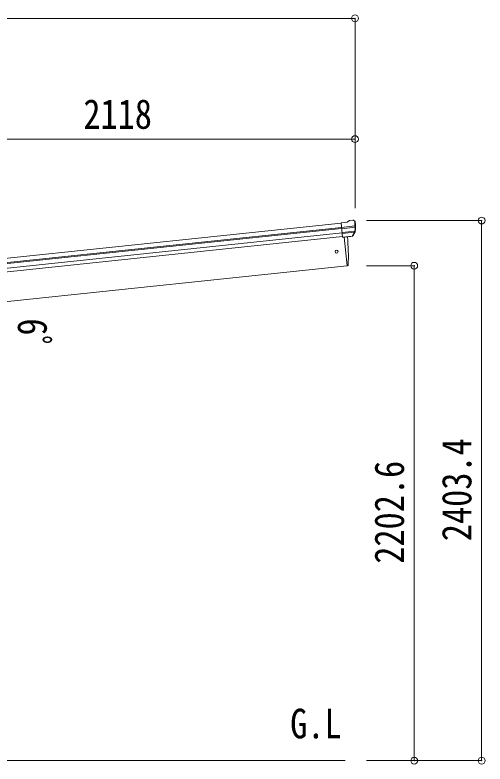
# Model space of a CAD drawing. Units: millimetres at full size, sheet at 1:30. Extents: x -8432 to 8432, y -5820 to 5820.
# Drawn here: x -2708 to -616, y -2954 to 380 of the extents above; entities that cross this region are included whole.
import ezdxf
from ezdxf.enums import TextEntityAlignment as Align

# ---------------------------------------------------------------- set-up
doc = ezdxf.new("R2010")
doc.units = ezdxf.units.MM
doc.header["$LTSCALE"] = 30
doc.header["$PDMODE"] = 32
doc.header["$PDSIZE"] = 30
for name, color, linetype, lineweight in [('0-0_0', 7, 'Continuous', 9), ('0-3_ELV2', 4, 'Continuous', 9), ('0-6_OTH_LINE', 6, 'Continuous', 9), ('0-7_SHAPE', 6, 'Continuous', 9)]:
    doc.layers.add(name, color=color, linetype=linetype, lineweight=lineweight)
doc.styles.add('ＭＳ ゴシック', font='')
doc.styles.get('ＭＳ ゴシック').set_extended_font_data('MS Gothic')

msp = doc.modelspace()

# ---------------------------------------------------------------- linework, layer by layer
at = {"layer": '0-0_0'}
msp.add_line((-3156.76, -2938.59), (-1237.82, -2938.59), dxfattribs=at)
at = {"layer": '0-3_ELV2'}
for p, q in [((-1217.13, -534.63), (-1203.64, -533.22)), ((-3252.35, -756.59), (-1256.27, -546.79)), ((-3250.37, -775.49), (-1254.28, -565.69)), ((-1229.96, -542.02), (-1256.48, -544.8)), ((-1249.69, -609.36), (-1256.48, -544.8)), ((-1254.32, -565.33), (-1194.58, -559.05)), ((-1194.1, -564.92), (-1253.7, -571.19)), ((-1229.96, -542.02), (-1218.35, -535.05)), ((-1199.97, -534.3), (-1199.97, -534.3)), ((-1199.97, -534.3), (-1194.79, -538.5)), ((-1193.4, -542.2), (-1193.71, -540.35)), ((-3249.94, -779.66), (-1253.84, -569.87)), ((-3247.84, -799.52), (-1251.76, -589.73)), ((-1194.94, -581.68), (-1251.97, -587.67)), ((-1196.33, -586.34), (-1251.5, -592.14)), ((-1204.89, -602.92), (-1195.44, -584.62)), ((-1203.83, -603.35), (-1193.71, -585.09)), ((-1250, -606.46), (-3246.08, -816.26)), ((-1206.34, -604.57), (-1249.72, -609.13)), ((-1249.69, -609.36), (-1239.75, -608.31)), ((-1242.81, -608.63), (-1229.42, -736.02)), ((-1239.75, -608.31), (-1239.47, -608.37)), ((-1239.47, -608.37), (-1214.14, -605.71)), ((-1214.14, -605.71), (-1213.89, -605.59)), ((-1213.89, -605.59), (-1206.2, -604.79)), ((-1229.42, -736.02), (-3156.76, -938.59)), ((-1229.42, -736.02), (-1227.37, -735.73))]:
    msp.add_line(p, q, dxfattribs=at)
msp.add_circle((-1276.22, -673.47), 6.5, dxfattribs=at)
for centre, radius, start, end in [((-1203.12, -538.19), 5, 51.04426, 95.95574), ((-1216.81, -537.62), 3, 96.02369, 120.97631), ((-1386.96, -563.85), 192.44, 1.4271, 6.57578), ((-1394.3, -563.31), 200.2, 354.20009, 359.53883), ((-1149.31, -556.94), 45.32, 182.67122, 185.64518), ((-1193.91, -566.26), 1.35, 95.1605, 97.91927), ((-1191.31, -564.7), 2.74, 179.02151, 184.43412), ((-1394.3, -563.31), 202, 354.13916, 6), ((-1198.1, -583.24), 3, 332.69111, 354.20009), ((-1196.34, -583.63), 3, 331, 354.13916), ((-2124.02, -695.81), 900, 357.63919, 5.64986), ((-1206.45, -601.89), 2.99, 285.2717, 331.00739), ((-1227.79, -732.76), 3, 278, 357.63919)]:
    msp.add_arc(centre, radius, start, end, dxfattribs=at)
for centre, major_axis, ratio, start_param, end_param in [((-1195.66, -541.8), (-0.87, 5.91), 0.020485, 0.671432, 1.5691306), ((-1201.06, -537.28), (5.88, -1.31), 0.24881, 0.460585, 0.4641038), ((-1196.68, -540.83), (-2.34, 1.9), 0.995767, 3.9859716, 4.712389), ((-1391.99, -585.26), (-20.92, 199.05), 0.994373, 4.7113789, 4.7277536), ((-1206.65, -601.59), (-0.11, 3), 0.642905, 3.2459383, 4.203928), ((-1206.52, -601.8), (1.66, -2.51), 0.997631, 5.8041905, 5.8929484), ((-1206.59, -601.69), (3.53, -2.11), 0.650902, 5.2561448, 5.3289554), ((-1204.22, -601.34), (1.08, 3.13), 0.040856, 2.1135035, 2.1416249)]:
    msp.add_ellipse(centre, major_axis=major_axis, ratio=ratio, start_param=start_param, end_param=end_param, dxfattribs=at)
at = {"layer": '0-6_OTH_LINE'}
for p, q in [((-1194.38, 364.8), (-5446.85, 364.8)), ((-1194.38, 364.8), (-1194.38, -472.48)), ((-3312.62, -172.48), (-1194.38, -172.48)), ((-1194.38, -172.48), (-1194.38, -479.88)), ((-630.68, -535.2), (-1143.55, -535.2)), ((-630.68, -2938.59), (-630.68, -535.2)), ((-930.68, -736.02), (-1143.55, -736.02)), ((-930.68, -736.02), (-930.68, -2938.59)), ((-930.68, -2938.59), (-1143.55, -2938.59)), ((-630.68, -2938.59), (-1143.55, -2938.59))]:
    msp.add_line(p, q, dxfattribs=at)
for p in [(-1194.38, 364.8), (-1194.38, -172.48), (-630.68, -535.2), (-630.68, -535.2), (-930.68, -736.02), (-930.68, -2938.59), (-930.68, -2938.59), (-630.68, -2938.59)]:
    msp.add_point(p, dxfattribs=at)

# ---------------------------------------------------------------- texts
at = {"layer": '0-6_OTH_LINE', "color": 7, "style": 'ＭＳ ゴシック', "width": 0.85}
msp.add_text('2118', height=132, dxfattribs=at).set_placement((-2403.5, -166.48), align=Align.BOTTOM_LEFT)
for s, rotation, p in [('6ﾟ', 270, (-2734.3, -970.12)), ('2403.4', 90, (-636.68, -1961.9)), ('2202.6', 90, (-936.68, -2062.31))]:
    msp.add_text(s, height=132, rotation=rotation, dxfattribs=at).set_placement(p, align=Align.BOTTOM_LEFT)
at = {"layer": '0-7_SHAPE', "color": 7, "style": 'ＭＳ ゴシック', "width": 0.85}
msp.add_text('G.L', height=132, dxfattribs=at).set_placement((-1483, -2878.97), align=Align.BOTTOM_LEFT)

doc.saveas('drawing.dxf')
